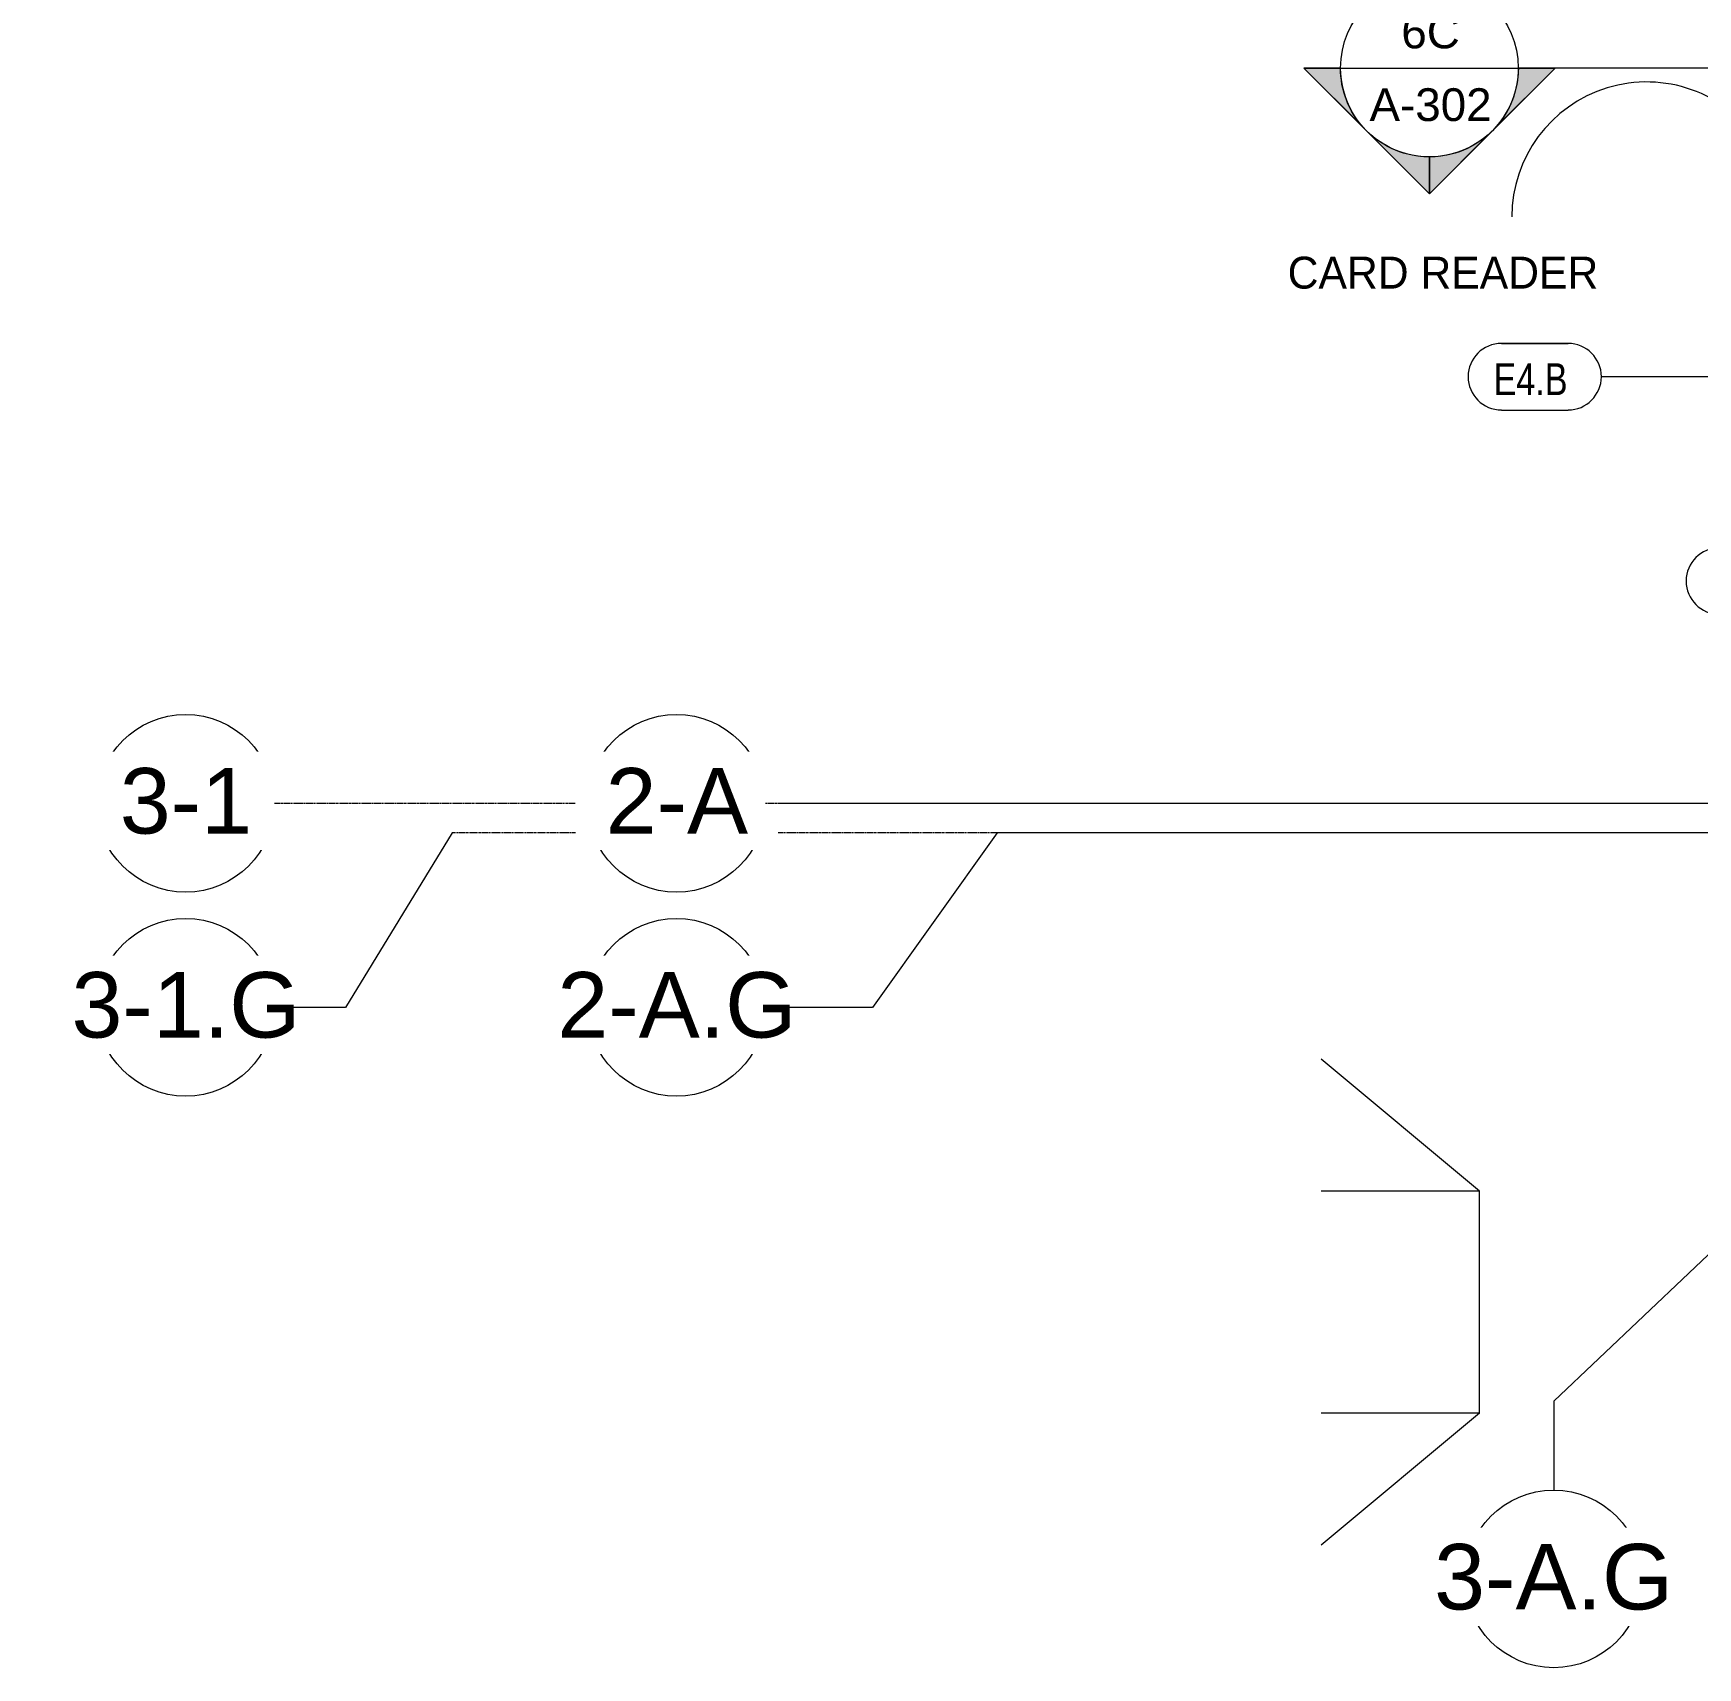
# Model space of a CAD drawing. Header units: inches. Extents: x 21592 to 24810, y -23179 to -20467.
# Drawn here: x 21592.4 to 22042.2, y -23020.9 to -22579.2 of the extents above; entities that cross this region are included whole.
import ezdxf

# ---------------------------------------------------------------- set-up
doc = ezdxf.new("R2010")
doc.units = ezdxf.units.IN
doc.header["$MEASUREMENT"] = 0
doc.linetypes.add('Grid Line 1_2_', pattern=[0.875, 0.5, -0.125, 0.125, -0.125])
for name, color, linetype, lineweight in [('A-DOOR-IDEN', 31, 'Continuous', 9), ('A-WALL-IDEN', 211, 'Continuous', 9), ('EOP-PR', 4, 'Continuous', 20), ('G-ANNO-SYMB', 111, 'Continuous', 9), ('G-ANNO-TEXT', 231, 'Continuous', 9), ('S-GRID', 1, 'Continuous', 9), ('S-GRID-IDEN', 1, 'Continuous', 9)]:
    doc.layers.add(name, color=color, linetype=linetype, lineweight=lineweight)
doc.styles.add('Arial', font='arial.ttf', dxfattribs={"height": 17.703593})
doc.styles.add('Arial_1', font='arial.ttf', dxfattribs={"height": 8.851796})
doc.styles.add('Century Gothic', font='GOTHIC.TTF', dxfattribs={"height": 8.622671})
doc.styles.add('Century Gothic_1', font='GOTHIC.TTF', dxfattribs={"width": 0.8, "height": 8.622671})

# ---------------------------------------------------------------- blocks, each defined once
blk = doc.blocks.new('Section - Section Head - Filled-1526-Enlarged First Floor Plan _West_')
at = {"layer": 'G-ANNO-SYMB'}
h = blk.add_hatch(color=256, dxfattribs=at)
edge = h.paths.add_edge_path(flags=0)
edge.add_line((-0.4268, 0.1768), (-0.25, 0.3536))
edge.add_line((-0.25, 0.3536), (-0.25, 0.25))
edge.add_arc((-0.25, 0), 0.25, 90, 135)
h = blk.add_hatch(color=256, dxfattribs=at)
edge = h.paths.add_edge_path(flags=0)
edge.add_arc((-0.25, 0), 0.25, 45, 90)
edge.add_line((-0.25, 0.25), (-0.25, 0.3536))
edge.add_line((-0.25, 0.3536), (-0.0732, 0.1768))
h = blk.add_hatch(color=256, dxfattribs=at)
edge = h.paths.add_edge_path(flags=0)
edge.add_arc((-0.25, 0), 0.2503, 137.9216, 180)
edge.add_line((-0.5003, 0), (-0.6036, 0))
edge.add_line((-0.6036, 0), (-0.4358, 0.1678))
h = blk.add_hatch(color=256, dxfattribs=at)
edge = h.paths.add_edge_path(flags=0)
edge.add_line((-0.0642, 0.1678), (0.1036, 0))
edge.add_line((0.1036, 0), (0.0003, 0))
edge.add_arc((-0.25, 0), 0.2503, 0, 42.0784)
for p, q in [((-0.25, 0.3536), (-0.6036, 0)), ((-0.25, 0.3536), (-0.4268, 0.1768)), ((-0.25, 0.3536), (0.1036, 0)), ((-0.25, 0.25), (-0.25, 0.3536)), ((-0.0732, 0.1768), (-0.25, 0.3536)), ((-0.25, 0.3536), (-0.25, 0.25)), ((-0.4358, 0.1678), (-0.6036, 0)), ((0.1036, 0), (-0.0642, 0.1678)), ((-0.6036, 0), (-0.5003, 0)), ((0.0003, 0), (0.1036, 0)), ((-0.5, 0), (-0.6036, 0)), ((0, 0), (0.1036, 0))]:
    blk.add_line(p, q, dxfattribs=at)
for radius, start, end in [(0.25, 360, 180), (0.25, 90, 135), (0.25, 45, 90), (0.2503, 137.9216, 180), (0.2503, 0, 42.0784), (0.25, 180, 360)]:
    blk.add_arc((-0.25, 0), radius, start, end, dxfattribs=at)
blk = doc.blocks.new('Grid - Grid Head - Circle-14747-Enlarged First Floor Plan _West_')
at = {"layer": 'S-GRID-IDEN'}
blk.add_circle((0, 0), 0.25, dxfattribs=at)
blk = doc.blocks.new('Door Tag - Door Tag-4658-Enlarged First Floor Plan _West_')
at = {"layer": 'A-DOOR-IDEN', "color": 153}
for p, q in [((-0.109375, 0.09375), (0.109375, 0.09375)), ((-0.109375, -0.09375), (0.109375, -0.09375))]:
    blk.add_line(p, q, dxfattribs=at)
for centre, start, end in [((-0.109375, 0), 90, 270), ((0.109375, 0), 270, 90)]:
    blk.add_arc(centre, 0.09375, start, end, dxfattribs=at)
blk = doc.blocks.new('Wall Tag - 1_4_-1369832-Enlarged First Floor Plan _West_')
at = {"layer": 'A-WALL-IDEN', "color": 153}
for p, q in [((-0.0822, 0.0968), (0.1053, 0.0968)), ((0.1053, 0.0968), (-0.0822, 0.0968)), ((-0.0822, -0.0907), (0.1053, -0.0907)), ((-0.0822, -0.0907), (0.1053, -0.0907))]:
    blk.add_line(p, q, dxfattribs=at)
for centre, start, end in [((-0.0822, 0.0031), 90, 270), ((-0.0822, 0.0031), 90, 270), ((0.1053, 0.0031), 270, 90), ((0.1053, 0.0031), 270, 90)]:
    blk.add_arc(centre, 0.0937, start, end, dxfattribs=at)

msp = doc.modelspace()

# ---------------------------------------------------------------- linework, layer by layer
at = {"layer": 'A-WALL-IDEN', "color": 153}
msp.add_line((22058.5152, -22672.0284), (22016.1199, -22672.0284), dxfattribs=at)
at = {"layer": 'EOP-PR', "color": 43, "lineweight": 13}
for p, q in [((21983.2352, -22892.0707), (21940.4497, -22856.4161)), ((21983.2352, -22892.0707), (21940.4497, -22892.0707)), ((21983.2352, -22952.0675), (21983.2352, -22892.0707)), ((21983.2352, -22952.0675), (21940.4497, -22987.7221)), ((21983.2352, -22952.0675), (21940.4497, -22952.0675))]:
    msp.add_line(p, q, dxfattribs=at)
at = {"layer": 'G-ANNO-SYMB'}
for p in [(21945.6606, -22588.6303), (24577.8925, -22588.6303)]:
    msp.add_line(p, (21993.6606, -22588.6303), dxfattribs=at)
at = {"layer": 'G-ANNO-TEXT', "color": 145}
msp.add_arc((22028.3511, -22628.8283), 36.4282, 321.044748, 180, dxfattribs=at)
at = {"layer": 'S-GRID', "linetype": 'Grid Line 1_2_'}
for p, q in [((24431.1075, -22795.3028), (21705.561, -22795.3028)), ((24540.9748, -22795.3028), (21852.8626, -22795.3028))]:
    msp.add_line(p, q, dxfattribs=at)
at = {"layer": 'S-GRID'}
for p, q in [((21852.8626, -22795.3028), (21819.1878, -22842.4225)), ((22061.6402, -22893.4698), (22003.2372, -22948.8509)), ((22003.2372, -22948.8509), (22003.2372, -22972.8509))]:
    msp.add_line(p, q, dxfattribs=at)

# ---------------------------------------------------------------- block references
at = {"layer": 'A-DOOR-IDEN', "color": 153, "xscale": 95.99999999999994, "yscale": 95.99999999999994, "zscale": 95.99999999999994}
msp.add_blockref('Door Tag - Door Tag-4658-Enlarged First Floor Plan _West_', (22058.5152, -22727.2393), dxfattribs=at)
at = {"layer": 'A-WALL-IDEN', "color": 153, "xscale": 95.99999999999994, "yscale": 95.99999999999994, "zscale": 95.99999999999994}
msp.add_blockref('Wall Tag - 1_4_-1369832-Enlarged First Floor Plan _West_', (21997.0152, -22672.3221), dxfattribs=at)
at = {"layer": 'G-ANNO-SYMB', "extrusion": (0, 0, -1), "xscale": 95.99999999999994, "yscale": 95.99999999999994, "zscale": 95.99999999999994, "rotation": 180}
msp.add_blockref('Section - Section Head - Filled-1526-Enlarged First Floor Plan _West_', (-21993.6606, -22588.6303), dxfattribs=at)
at = {"layer": 'S-GRID-IDEN', "xscale": 95.99999999999994, "yscale": 95.99999999999994, "zscale": 95.99999999999994}
for p, rotation in [((21633.561, -22787.3028), 89.99999999999984), ((21766.2067, -22787.3028), 89.99999999999979), ((21633.561, -22842.4225), 89.99999999999984), ((21766.2067, -22842.4225), 89.99999999999979)]:
    msp.add_blockref('Grid - Grid Head - Circle-14747-Enlarged First Floor Plan _West_', p, dxfattribs=dict(at, rotation=rotation))
msp.add_blockref('Grid - Grid Head - Circle-14747-Enlarged First Floor Plan _West_', (22003.2372, -22996.8509), dxfattribs=at)

# ---------------------------------------------------------------- texts
at = {"layer": 'G-ANNO-SYMB', "char_height": 8.8518, "attachment_point": 2, "line_spacing_factor": 0.938532, "style": 'Arial_1'}
for s, insert, width in [('6C', (21969.968, -22574.4612), 18.792), ('A-302', (21969.968, -22594.0974), 39.312)]:
    msp.add_mtext(s, dxfattribs=dict(at, insert=insert, width=width))
at = {"layer": 'G-ANNO-TEXT', "color": 145, "insert": (21931.3608, -22639.5999), "char_height": 8.622671, "width": 98.604, "attachment_point": 1, "line_spacing_factor": 0.984117, "style": 'Century Gothic'}
msp.add_mtext('CARD READER', dxfattribs=at)

# ---------------------------------------------------------------- next in the draw order: texts
at = {"layer": 'A-WALL-IDEN', "insert": (21996.9864, -22668.3878), "char_height": 8.62267, "width": 21.924, "attachment_point": 2, "line_spacing_factor": 0.984117, "style": 'Century Gothic_1', "bg_fill": 3, "box_fill_scale": 1.25, "bg_fill_color": 0, "bg_fill_transparency": 0}
msp.add_mtext('E4.B', dxfattribs=at)
at = {"layer": 'S-GRID-IDEN', "char_height": 17.70359, "attachment_point": 2, "line_spacing_factor": 0.938532, "style": 'Arial', "bg_fill": 3, "box_fill_scale": 1.25, "bg_fill_color": 0, "bg_fill_transparency": 0}
for s, insert, width in [('3-1', (21633.6584, -22777.7731), 42.552), ('3-1.G', (21633.6584, -22832.8927), 73.656), ('2-A.G', (21766.3042, -22832.8927), 76.896), ('3-A.G', (22003.2326, -22987.414), 76.896)]:
    msp.add_mtext(s, dxfattribs=dict(at, insert=insert, width=width))

# ---------------------------------------------------------------- next in the draw order: linework, layer by layer
at = {"layer": 'S-GRID', "linetype": 'Grid Line 1_2_'}
msp.add_line((24479.1075, -22787.3028), (21657.561, -22787.3028), dxfattribs=at)
at = {"layer": 'S-GRID'}
for p, q in [((21705.561, -22795.3028), (21676.797, -22842.4225)), ((21676.797, -22842.4225), (21657.561, -22842.4225)), ((21819.1878, -22842.4225), (21790.2067, -22842.4225))]:
    msp.add_line(p, q, dxfattribs=at)

# ---------------------------------------------------------------- next in the draw order: texts
at = {"layer": 'S-GRID-IDEN', "insert": (21766.3042, -22777.7731), "char_height": 17.70359, "width": 45.792, "attachment_point": 2, "line_spacing_factor": 0.938532, "style": 'Arial', "bg_fill": 3, "box_fill_scale": 1.25, "bg_fill_color": 0, "bg_fill_transparency": 0}
msp.add_mtext('2-A', dxfattribs=at)

# ---------------------------------------------------------------- next in the draw order: linework, layer by layer
at = {"layer": 'S-GRID', "linetype": 'Grid Line 1_2_'}
msp.add_line((24588.9748, -22787.3028), (21790.2067, -22787.3028), dxfattribs=at)

doc.saveas('drawing.dxf')
